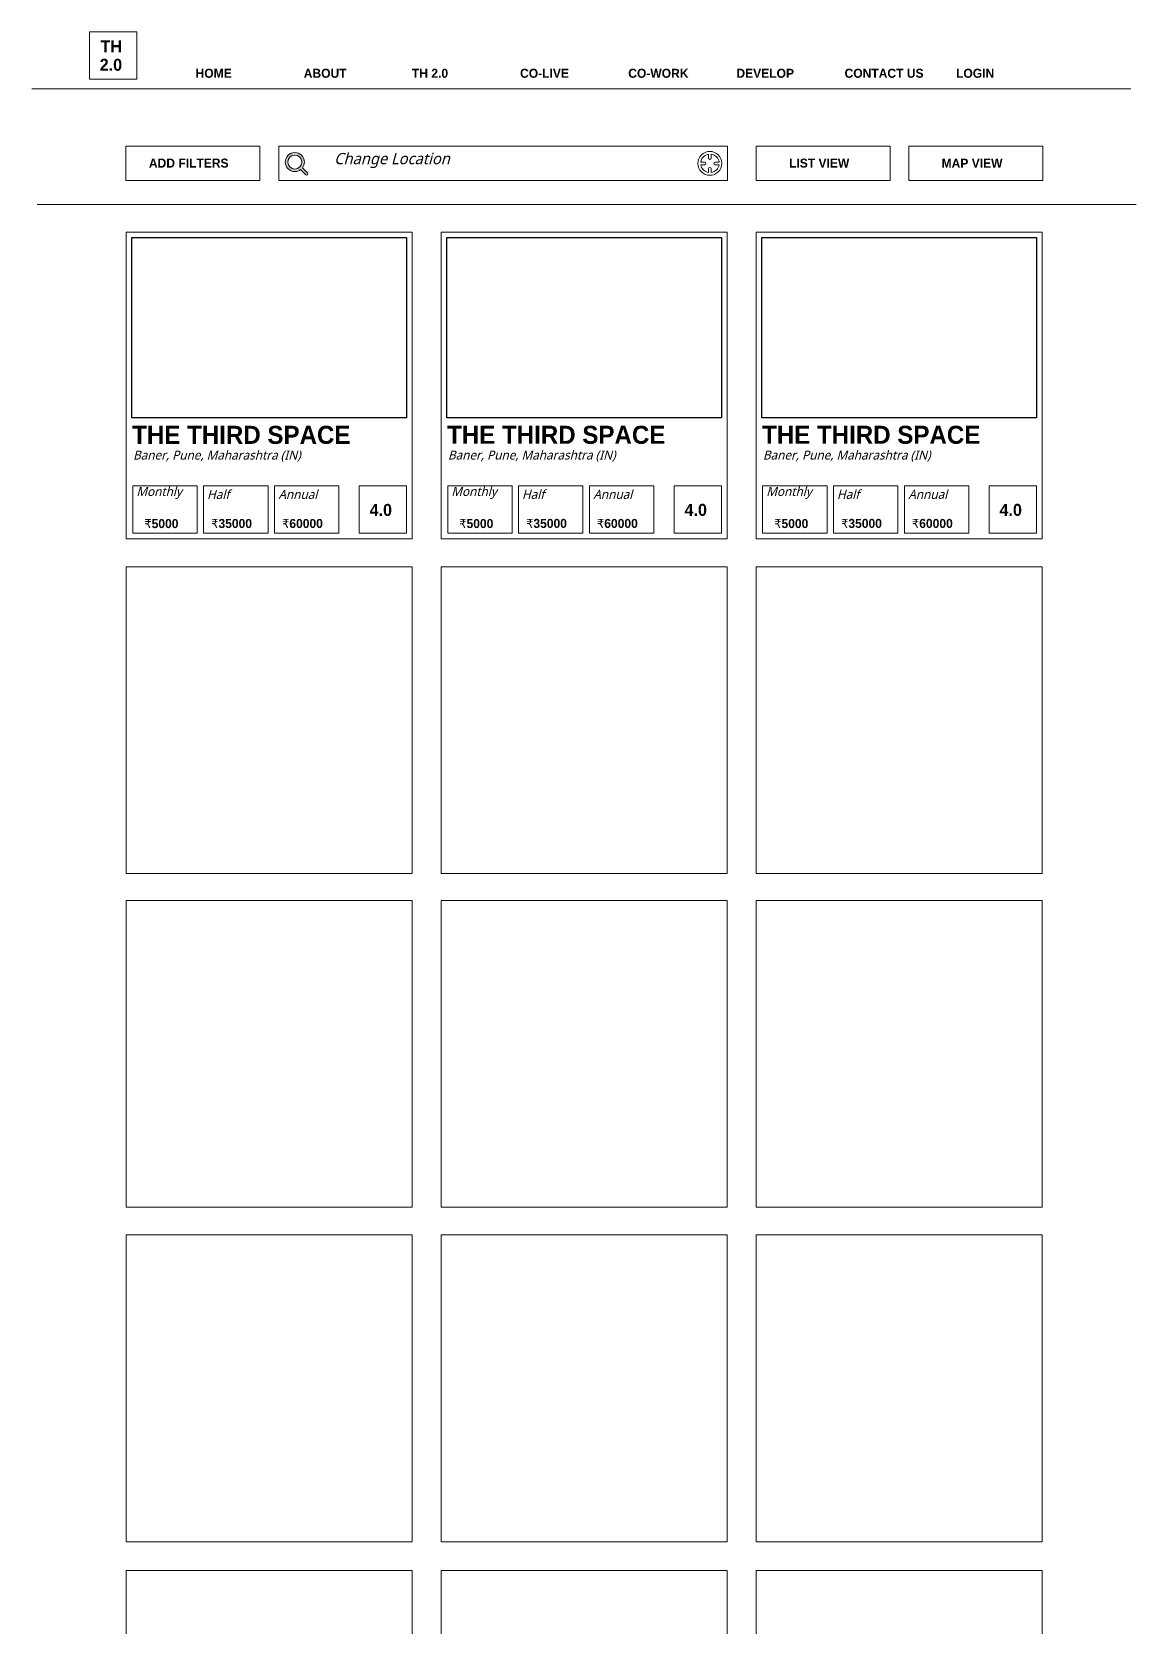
# Model space of a CAD drawing. Header units: inches. Extents: x -8 to 10100, y -1893 to 1161.
# Drawn here: x 1036 to 2077, y -341 to 1161 of the extents above; entities that cross this region are included whole.
import ezdxf

# ---------------------------------------------------------------- set-up
doc = ezdxf.new("R2010")
doc.units = ezdxf.units.IN
doc.header["$MEASUREMENT"] = 0
doc.layers.add('Layer 1', color=7, linetype='Continuous')
picture_1 = doc.add_image_def('image6.png', size_in_pixel=(985, 647))
picture_2 = doc.add_image_def('image7.png', size_in_pixel=(985, 647))
picture_3 = doc.add_image_def('image8.png', size_in_pixel=(985, 647))

# ---------------------------------------------------------------- blocks, each defined once
blk = doc.blocks.new('block 19')
at = {"layer": 'Layer 1', "color": 18, "lineweight": 9, "true_color": 0x010101}
blk.add_lwpolyline([(1691.813700000001, 367.7978919717498), (1422.0993, 367.7978919717498), (1422.0993, 656.7111846731859), (1691.813700000001, 656.7111846731859), (1691.813700000001, 367.7978919717498)], dxfattribs=at)
blk = doc.blocks.new('block 18')
at = {"layer": 'Layer 1'}
blk.add_blockref('block 19', (0, 0), dxfattribs=at)
blk = doc.blocks.new('block 21')
at = {"layer": 'Layer 1', "color": 18, "lineweight": 9, "true_color": 0x010101}
blk.add_lwpolyline([(1394.909299999999, 367.7978919717498), (1125.1949, 367.7978919717498), (1125.1949, 656.7111846731859), (1394.909299999999, 656.7111846731859), (1394.909299999999, 367.7978919717498)], dxfattribs=at)
blk = doc.blocks.new('block 20')
at = {"layer": 'Layer 1'}
blk.add_blockref('block 21', (0, 0), dxfattribs=at)
blk = doc.blocks.new('block 23')
at = {"layer": 'Layer 1', "color": 18, "lineweight": 9, "true_color": 0x010101}
blk.add_lwpolyline([(1988.6909, 367.7978919717498), (1718.976500000001, 367.7978919717498), (1718.976500000001, 656.7111846731859), (1988.6909, 656.7111846731859), (1988.6909, 367.7978919717498)], dxfattribs=at)
blk = doc.blocks.new('block 22')
at = {"layer": 'Layer 1'}
blk.add_blockref('block 23', (0, 0), dxfattribs=at)
blk = doc.blocks.new('block 25')
at = {"layer": 'Layer 1', "color": 18, "lineweight": 9, "true_color": 0x010101}
blk.add_lwpolyline([(1691.813700000001, 53.57228000000032), (1422.0993, 53.57228000000032), (1422.0993, 342.4855926111923), (1691.813700000001, 342.4855926111923), (1691.813700000001, 53.57228000000032)], dxfattribs=at)
blk = doc.blocks.new('block 24')
at = {"layer": 'Layer 1'}
blk.add_blockref('block 25', (0, 0), dxfattribs=at)
blk = doc.blocks.new('block 27')
at = {"layer": 'Layer 1', "color": 18, "lineweight": 9, "true_color": 0x010101}
blk.add_lwpolyline([(1394.909299999999, 53.57228000000032), (1125.1949, 53.57228000000032), (1125.1949, 342.4855926111923), (1394.909299999999, 342.4855926111923), (1394.909299999999, 53.57228000000032)], dxfattribs=at)
blk = doc.blocks.new('block 26')
at = {"layer": 'Layer 1'}
blk.add_blockref('block 27', (0, 0), dxfattribs=at)
blk = doc.blocks.new('block 29')
at = {"layer": 'Layer 1', "color": 18, "lineweight": 9, "true_color": 0x010101}
blk.add_lwpolyline([(1988.6909, 53.57228000000032), (1718.976500000001, 53.57228000000032), (1718.976500000001, 342.4855926111923), (1988.6909, 342.4855926111923), (1988.6909, 53.57228000000032)], dxfattribs=at)
blk = doc.blocks.new('block 28')
at = {"layer": 'Layer 1'}
blk.add_blockref('block 29', (0, 0), dxfattribs=at)
blk = doc.blocks.new('block 31')
at = {"layer": 'Layer 1', "color": 18, "lineweight": 9, "true_color": 0x010101}
blk.add_lwpolyline([(1691.813700000001, -261.6306999999997), (1422.0993, -261.6306999999997), (1422.0993, 27.28259999999955), (1691.813700000001, 27.28259999999955), (1691.813700000001, -261.6306999999997)], dxfattribs=at)
blk = doc.blocks.new('block 30')
at = {"layer": 'Layer 1'}
blk.add_blockref('block 31', (0, 0), dxfattribs=at)
blk = doc.blocks.new('block 33')
at = {"layer": 'Layer 1', "color": 18, "lineweight": 9, "true_color": 0x010101}
blk.add_lwpolyline([(1394.909299999999, -261.6306999999997), (1125.1949, -261.6306999999997), (1125.1949, 27.28259999999955), (1394.909299999999, 27.28259999999955), (1394.909299999999, -261.6306999999997)], dxfattribs=at)
blk = doc.blocks.new('block 32')
at = {"layer": 'Layer 1'}
blk.add_blockref('block 33', (0, 0), dxfattribs=at)
blk = doc.blocks.new('block 35')
at = {"layer": 'Layer 1', "color": 18, "lineweight": 9, "true_color": 0x010101}
blk.add_lwpolyline([(1988.6909, -261.6306999999997), (1718.976500000001, -261.6306999999997), (1718.976500000001, 27.28259999999955), (1988.6909, 27.28259999999955), (1988.6909, -261.6306999999997)], dxfattribs=at)
blk = doc.blocks.new('block 34')
at = {"layer": 'Layer 1'}
blk.add_blockref('block 35', (0, 0), dxfattribs=at)
blk = doc.blocks.new('block 37')
at = {"layer": 'Layer 1', "color": 18, "lineweight": 9, "true_color": 0x010101}
blk.add_lwpolyline([(1691.813700000001, -577.8111000000008), (1422.0993, -577.8111000000008), (1422.0993, -288.8977999999997), (1691.813700000001, -288.8977999999997), (1691.813700000001, -577.8111000000008)], dxfattribs=at)
blk = doc.blocks.new('block 36')
at = {"layer": 'Layer 1'}
blk.add_blockref('block 37', (0, 0), dxfattribs=at)
blk = doc.blocks.new('block 39')
at = {"layer": 'Layer 1', "color": 18, "lineweight": 9, "true_color": 0x010101}
blk.add_lwpolyline([(1394.909299999999, -577.8111000000008), (1125.1949, -577.8111000000008), (1125.1949, -288.8977999999997), (1394.909299999999, -288.8977999999997), (1394.909299999999, -577.8111000000008)], dxfattribs=at)
blk = doc.blocks.new('block 38')
at = {"layer": 'Layer 1'}
blk.add_blockref('block 39', (0, 0), dxfattribs=at)
blk = doc.blocks.new('block 41')
at = {"layer": 'Layer 1', "color": 18, "lineweight": 9, "true_color": 0x010101}
blk.add_lwpolyline([(1988.6909, -577.8111000000008), (1718.976500000001, -577.8111000000008), (1718.976500000001, -288.8977999999997), (1988.6909, -288.8977999999997), (1988.6909, -577.8111000000008)], dxfattribs=at)
blk = doc.blocks.new('block 40')
at = {"layer": 'Layer 1'}
blk.add_blockref('block 41', (0, 0), dxfattribs=at)
blk = doc.blocks.new('block 45')
at = {"layer": 'Layer 1', "color": 18, "lineweight": 9, "true_color": 0x010101}
blk.add_lwpolyline([(1394.958078555321, 682.9797858582788), (1125.24367855532, 682.9797858582788), (1125.24367855532, 971.8930639514365), (1394.958078555321, 971.8930639514365), (1394.958078555321, 682.9797858582788)], dxfattribs=at)
blk = doc.blocks.new('block 44')
at = {"layer": 'Layer 1'}
blk.add_blockref('block 45', (0, 0), dxfattribs=at)
blk = doc.blocks.new('block 43')
at = {"layer": 'Layer 1'}
blk.add_blockref('block 44', (0, 0), dxfattribs=at)
blk = doc.blocks.new('block 48')
at = {"layer": 'Layer 1', "color": 18, "lineweight": 9, "true_color": 0x010101}
blk.add_lwpolyline([(1258.924578555319, 688.4321711122611), (1198.238878555319, 688.4321711122611), (1198.238878555319, 732.9079699887079), (1258.924578555319, 732.9079699887079), (1258.924578555319, 688.4321711122611)], dxfattribs=at)
blk = doc.blocks.new('block 47')
at = {"layer": 'Layer 1'}
blk.add_blockref('block 48', (0, 0), dxfattribs=at)
blk = doc.blocks.new('block 50')
at = {"layer": 'Layer 1', "color": 18, "lineweight": 9, "true_color": 0x010101}
blk.add_lwpolyline([(1192.121178555321, 688.4321711122611), (1131.435378555319, 688.4321711122611), (1131.435378555319, 732.9079699887079), (1192.121178555321, 732.9079699887079), (1192.121178555321, 688.4321711122611)], dxfattribs=at)
blk = doc.blocks.new('block 49')
at = {"layer": 'Layer 1'}
blk.add_blockref('block 50', (0, 0), dxfattribs=at)
blk = doc.blocks.new('block 52')
at = {"layer": 'Layer 1', "color": 18, "lineweight": 9, "true_color": 0x010101}
blk.add_lwpolyline([(1325.721978555321, 688.4321711122611), (1265.036278555321, 688.4321711122611), (1265.036278555321, 732.9079699887079), (1325.721978555321, 732.9079699887079), (1325.721978555321, 688.4321711122611)], dxfattribs=at)
blk = doc.blocks.new('block 51')
at = {"layer": 'Layer 1'}
blk.add_blockref('block 52', (0, 0), dxfattribs=at)
blk = doc.blocks.new('block 46')
at = {"layer": 'Layer 1'}
for name in ['block 49', 'block 47', 'block 51']:
    blk.add_blockref(name, (0, 0), dxfattribs=at)
blk = doc.blocks.new('block 53')
at = {"layer": 'Layer 1', "color": 18, "lineweight": 9, "true_color": 0x010101}
blk.add_lwpolyline([(1389.510278555321, 688.3188711151233), (1344.95247855532, 688.3188711151233), (1344.95247855532, 732.8765699895011), (1389.510278555321, 732.8765699895011), (1389.510278555321, 688.3188711151233)], dxfattribs=at)
at = {"layer": 'Layer 1', "color": 253, "true_color": 0xb2b1b1, "insert": (1354.685546875, 704.4094848632812), "char_height": 11.35456377410889, "attachment_point": 7}
blk.add_mtext('\\fnevis|b1|i0|c0|p34;\\W1;4.0', dxfattribs=at)
blk = doc.blocks.new('block 42')
at = {"layer": 'Layer 1'}
for name in ['block 43', 'block 46', 'block 53']:
    blk.add_blockref(name, (0, 0), dxfattribs=at)
at = {"layer": 'Layer 1', "color": 252, "true_color": 0x989898, "attachment_point": 7}
for s, insert, char_height in [('\\fnevis|b1|i0|c0|p34;\\W1;THE THIRD SPACE', (1130.86572265625, 772.2590942382812), 16.992), ('\\fRoboto Light|b0|i1|c0|p34;\\W1;Monthly', (1134.876953125, 720.5227355957031), 8.495999999999999), ('\\fRoboto Light|b0|i1|c0|p34;\\W1;Half', (1201.5009765625, 720.5227355957031), 8.495999999999999), ('\\fRoboto Light|b0|i1|c0|p34;\\W1;Annual', (1268.776977539062, 720.5227355957031), 8.495999999999999), ('\\fMyriad Pro|b0|i0|c0|p34;\\W1;₹\\fnevis|b1|i0|c0|p34;5000', (1142.39013671875, 692.9984741210938), 8.495999999999999), ('\\fMyriad Pro|b0|i0|c0|p34;\\W1;₹\\fnevis|b1|i0|c0|p34;35000', (1205.4248046875, 693.1354370117188), 8.495999999999999), ('\\fMyriad Pro|b0|i0|c0|p34;\\W1;₹\\fnevis|b1|i0|c0|p34;60000', (1272.2119140625, 693.1354370117188), 8.495999999999999)]:
    blk.add_mtext(s, dxfattribs=dict(at, insert=insert, char_height=char_height))
at = {"layer": 'Layer 1', "color": 8, "true_color": 0x808284, "insert": (1131.71875, 755.7760314941406), "char_height": 8.495999999999999, "attachment_point": 7}
blk.add_mtext('\\fRoboto Light|b0|i1|c0|p34;\\W1;Baner, Pune, Maharashtra (IN)', dxfattribs=at)
at = {"layer": 'Layer 1'}
image = blk.add_image(picture_1, insert=(1130.68037855532, 796.905140078409), size_in_units=(258.75162, 169.96172399999998), dxfattribs=at)
blk = doc.blocks.new('block 57')
at = {"layer": 'Layer 1', "color": 18, "lineweight": 9, "true_color": 0x010101}
blk.add_lwpolyline([(1691.80411987044, 683.0429004047783), (1422.089719870441, 683.0429004047783), (1422.089719870441, 971.956178497936), (1691.80411987044, 971.956178497936), (1691.80411987044, 683.0429004047783)], dxfattribs=at)
blk = doc.blocks.new('block 56')
at = {"layer": 'Layer 1'}
blk.add_blockref('block 57', (0, 0), dxfattribs=at)
blk = doc.blocks.new('block 55')
at = {"layer": 'Layer 1'}
blk.add_blockref('block 56', (0, 0), dxfattribs=at)
blk = doc.blocks.new('block 60')
at = {"layer": 'Layer 1', "color": 18, "lineweight": 9, "true_color": 0x010101}
blk.add_lwpolyline([(1555.77061987044, 688.4952856587606), (1495.08491987044, 688.4952856587606), (1495.08491987044, 732.9710845352074), (1555.77061987044, 732.9710845352074), (1555.77061987044, 688.4952856587606)], dxfattribs=at)
blk = doc.blocks.new('block 59')
at = {"layer": 'Layer 1'}
blk.add_blockref('block 60', (0, 0), dxfattribs=at)
blk = doc.blocks.new('block 62')
at = {"layer": 'Layer 1', "color": 18, "lineweight": 9, "true_color": 0x010101}
blk.add_lwpolyline([(1488.967219870439, 688.4952856587606), (1428.28141987044, 688.4952856587606), (1428.28141987044, 732.9710845352074), (1488.967219870439, 732.9710845352074), (1488.967219870439, 688.4952856587606)], dxfattribs=at)
blk = doc.blocks.new('block 61')
at = {"layer": 'Layer 1'}
blk.add_blockref('block 62', (0, 0), dxfattribs=at)
blk = doc.blocks.new('block 64')
at = {"layer": 'Layer 1', "color": 18, "lineweight": 9, "true_color": 0x010101}
blk.add_lwpolyline([(1622.568019870439, 688.4952856587606), (1561.882319870439, 688.4952856587606), (1561.882319870439, 732.9710845352074), (1622.568019870439, 732.9710845352074), (1622.568019870439, 688.4952856587606)], dxfattribs=at)
blk = doc.blocks.new('block 63')
at = {"layer": 'Layer 1'}
blk.add_blockref('block 64', (0, 0), dxfattribs=at)
blk = doc.blocks.new('block 58')
at = {"layer": 'Layer 1'}
for name in ['block 61', 'block 59', 'block 63']:
    blk.add_blockref(name, (0, 0), dxfattribs=at)
blk = doc.blocks.new('block 65')
at = {"layer": 'Layer 1', "color": 18, "lineweight": 9, "true_color": 0x010101}
blk.add_lwpolyline([(1686.35631987044, 688.3819856616228), (1641.798519870441, 688.3819856616228), (1641.798519870441, 732.9396845360006), (1686.35631987044, 732.9396845360006), (1686.35631987044, 688.3819856616228)], dxfattribs=at)
at = {"layer": 'Layer 1', "color": 253, "true_color": 0xb2b1b1, "insert": (1651.53125, 704.4725952148438), "char_height": 11.35456377410889, "attachment_point": 7}
blk.add_mtext('\\fnevis|b1|i0|c0|p34;\\W1;4.0', dxfattribs=at)
blk = doc.blocks.new('block 54')
at = {"layer": 'Layer 1'}
for name in ['block 55', 'block 58', 'block 65']:
    blk.add_blockref(name, (0, 0), dxfattribs=at)
at = {"layer": 'Layer 1', "color": 252, "true_color": 0x989898, "attachment_point": 7}
for s, insert, char_height in [('\\fnevis|b1|i0|c0|p34;\\W1;THE THIRD SPACE', (1427.7119140625, 772.3222045898438), 16.992), ('\\fRoboto Light|b0|i1|c0|p34;\\W1;Monthly', (1431.72314453125, 720.5858459472656), 8.495999999999999), ('\\fRoboto Light|b0|i1|c0|p34;\\W1;Half', (1498.34716796875, 720.5858459472656), 8.495999999999999), ('\\fRoboto Light|b0|i1|c0|p34;\\W1;Annual', (1565.623168945312, 720.5858459472656), 8.495999999999999), ('\\fMyriad Pro|b0|i0|c0|p34;\\W1;₹\\fnevis|b1|i0|c0|p34;5000', (1439.236328125, 693.0615844726562), 8.495999999999999), ('\\fMyriad Pro|b0|i0|c0|p34;\\W1;₹\\fnevis|b1|i0|c0|p34;35000', (1502.27099609375, 693.1985473632812), 8.495999999999999), ('\\fMyriad Pro|b0|i0|c0|p34;\\W1;₹\\fnevis|b1|i0|c0|p34;60000', (1569.05810546875, 693.1985473632812), 8.495999999999999)]:
    blk.add_mtext(s, dxfattribs=dict(at, insert=insert, char_height=char_height))
at = {"layer": 'Layer 1', "color": 8, "true_color": 0x808284, "insert": (1428.56494140625, 755.8391418457031), "char_height": 8.495999999999999, "attachment_point": 7}
blk.add_mtext('\\fRoboto Light|b0|i1|c0|p34;\\W1;Baner, Pune, Maharashtra (IN)', dxfattribs=at)
at = {"layer": 'Layer 1'}
image = blk.add_image(picture_2, insert=(1427.526419870439, 796.9682546249094), size_in_units=(258.75162, 169.96172399999998), dxfattribs=at)
blk = doc.blocks.new('block 69')
at = {"layer": 'Layer 1', "color": 18, "lineweight": 9, "true_color": 0x010101}
blk.add_lwpolyline([(1988.694918298661, 683.0429004047783), (1718.98051829866, 683.0429004047783), (1718.98051829866, 971.956178497936), (1988.694918298661, 971.956178497936), (1988.694918298661, 683.0429004047783)], dxfattribs=at)
blk = doc.blocks.new('block 68')
at = {"layer": 'Layer 1'}
blk.add_blockref('block 69', (0, 0), dxfattribs=at)
blk = doc.blocks.new('block 67')
at = {"layer": 'Layer 1'}
blk.add_blockref('block 68', (0, 0), dxfattribs=at)
blk = doc.blocks.new('block 72')
at = {"layer": 'Layer 1', "color": 18, "lineweight": 9, "true_color": 0x010101}
blk.add_lwpolyline([(1852.66141829866, 688.4952856587606), (1791.97571829866, 688.4952856587606), (1791.97571829866, 732.9710845352074), (1852.66141829866, 732.9710845352074), (1852.66141829866, 688.4952856587606)], dxfattribs=at)
blk = doc.blocks.new('block 71')
at = {"layer": 'Layer 1'}
blk.add_blockref('block 72', (0, 0), dxfattribs=at)
blk = doc.blocks.new('block 74')
at = {"layer": 'Layer 1', "color": 18, "lineweight": 9, "true_color": 0x010101}
blk.add_lwpolyline([(1785.858018298661, 688.4952856587606), (1725.17221829866, 688.4952856587606), (1725.17221829866, 732.9710845352074), (1785.858018298661, 732.9710845352074), (1785.858018298661, 688.4952856587606)], dxfattribs=at)
blk = doc.blocks.new('block 73')
at = {"layer": 'Layer 1'}
blk.add_blockref('block 74', (0, 0), dxfattribs=at)
blk = doc.blocks.new('block 76')
at = {"layer": 'Layer 1', "color": 18, "lineweight": 9, "true_color": 0x010101}
blk.add_lwpolyline([(1919.458818298659, 688.4952856587606), (1858.773118298661, 688.4952856587606), (1858.773118298661, 732.9710845352074), (1919.458818298659, 732.9710845352074), (1919.458818298659, 688.4952856587606)], dxfattribs=at)
blk = doc.blocks.new('block 75')
at = {"layer": 'Layer 1'}
blk.add_blockref('block 76', (0, 0), dxfattribs=at)
blk = doc.blocks.new('block 70')
at = {"layer": 'Layer 1'}
for name in ['block 73', 'block 71', 'block 75']:
    blk.add_blockref(name, (0, 0), dxfattribs=at)
blk = doc.blocks.new('block 77')
at = {"layer": 'Layer 1', "color": 18, "lineweight": 9, "true_color": 0x010101}
blk.add_lwpolyline([(1983.247118298659, 688.3819856616228), (1938.689318298661, 688.3819856616228), (1938.689318298661, 732.9396845360006), (1983.247118298659, 732.9396845360006), (1983.247118298659, 688.3819856616228)], dxfattribs=at)
at = {"layer": 'Layer 1', "color": 253, "true_color": 0xb2b1b1, "insert": (1948.42236328125, 704.4725952148438), "char_height": 11.35456377410889, "attachment_point": 7}
blk.add_mtext('\\fnevis|b1|i0|c0|p34;\\W1;4.0', dxfattribs=at)
blk = doc.blocks.new('block 66')
at = {"layer": 'Layer 1'}
for name in ['block 67', 'block 70', 'block 77']:
    blk.add_blockref(name, (0, 0), dxfattribs=at)
at = {"layer": 'Layer 1', "color": 252, "true_color": 0x989898, "attachment_point": 7}
for s, insert, char_height in [('\\fnevis|b1|i0|c0|p34;\\W1;THE THIRD SPACE', (1724.6025390625, 772.3222045898438), 16.992), ('\\fRoboto Light|b0|i1|c0|p34;\\W1;Monthly', (1728.613891601562, 720.5858459472656), 8.495999999999999), ('\\fRoboto Light|b0|i1|c0|p34;\\W1;Half', (1795.237915039062, 720.5858459472656), 8.495999999999999), ('\\fRoboto Light|b0|i1|c0|p34;\\W1;Annual', (1862.513916015625, 720.5858459472656), 8.495999999999999), ('\\fMyriad Pro|b0|i0|c0|p34;\\W1;₹\\fnevis|b1|i0|c0|p34;5000', (1736.126953125, 693.0615844726562), 8.495999999999999), ('\\fMyriad Pro|b0|i0|c0|p34;\\W1;₹\\fnevis|b1|i0|c0|p34;35000', (1799.16162109375, 693.1985473632812), 8.495999999999999), ('\\fMyriad Pro|b0|i0|c0|p34;\\W1;₹\\fnevis|b1|i0|c0|p34;60000', (1865.94873046875, 693.1985473632812), 8.495999999999999)]:
    blk.add_mtext(s, dxfattribs=dict(at, insert=insert, char_height=char_height))
at = {"layer": 'Layer 1', "color": 8, "true_color": 0x808284, "insert": (1725.455688476562, 755.8391418457031), "char_height": 8.495999999999999, "attachment_point": 7}
blk.add_mtext('\\fRoboto Light|b0|i1|c0|p34;\\W1;Baner, Pune, Maharashtra (IN)', dxfattribs=at)
at = {"layer": 'Layer 1'}
image = blk.add_image(picture_3, insert=(1724.41721829866, 796.9682546249094), size_in_units=(258.75162, 169.96172399999998), dxfattribs=at)
blk = doc.blocks.new('block 17')
at = {"layer": 'Layer 1'}
for name in ['block 42', 'block 54', 'block 66', 'block 20', 'block 18', 'block 22', 'block 26', 'block 24', 'block 28', 'block 32', 'block 30', 'block 34', 'block 38', 'block 36', 'block 40']:
    blk.add_blockref(name, (0, 0), dxfattribs=at)
blk = doc.blocks.new('block 155')
at = {"layer": 'Layer 1', "color": 18, "lineweight": 9, "true_color": 0x010101}
blk.add_lwpolyline([(1135.3303, 1116.0225), (1090.772499999999, 1116.0225), (1090.772499999999, 1160.5802), (1135.3303, 1160.5802), (1135.3303, 1116.0225)], dxfattribs=at)
at = {"layer": 'Layer 1', "color": 253, "true_color": 0xb2b1b1, "char_height": 11.35456377410889, "attachment_point": 7}
for s, insert in [('\\fnevis|b1|i0|c0|p34;\\W1;TH ', (1101.0224609375, 1141.2607421875)), ('\\fnevis|b1|i0|c0|p34;\\W1;2.0', (1100.2841796875, 1123.76513671875))]:
    blk.add_mtext(s, dxfattribs=dict(at, insert=insert))
blk = doc.blocks.new('block 156')
at = {"layer": 'Layer 1', "color": 18, "lineweight": 18, "true_color": 0x010101}
blk.add_lwpolyline([(1691.900900000001, 1020.6627), (1268.979600000001, 1020.6627), (1268.979600000001, 1052.8638), (1691.900900000001, 1052.8638), (1691.900900000001, 1020.6627)], dxfattribs=at)
at = {"layer": 'Layer 1', "color": 8, "true_color": 0x808080, "insert": (1321.3212890625, 1032.330322265625), "char_height": 10.62, "attachment_point": 7}
blk.add_mtext('\\fRoboto Light|b0|i1|c0|p34;\\W1;Change Location', dxfattribs=at)

msp = doc.modelspace()

# ---------------------------------------------------------------- hatches: boundary and pattern name
at = {"layer": 'Layer 1', "true_color": 0x010101}
h = msp.add_hatch(color=18, dxfattribs=at)
h.dxf.hatch_style = 2
edge = h.paths.add_edge_path()
edge.add_spline(control_points=[(1296.232100000001, 1027.6855), (1296.232100000001, 1027.6855), (1291.3781, 1032.5395), (1291.3781, 1032.5395), (1292.536099999999, 1034.0545), (1293.232100000001, 1035.9385), (1293.232100000001, 1037.9875), (1293.232100000001, 1042.9495), (1289.194100000001, 1046.9875), (1284.232100000001, 1046.9875), (1279.2701, 1046.9875), (1275.232100000001, 1042.9495), (1275.232100000001, 1037.9875), (1275.232100000001, 1033.0255), (1279.2701, 1028.9875), (1284.232100000001, 1028.9875), (1286.2811, 1028.9875), (1288.168100000001, 1029.6835), (1289.6801, 1030.8415), (1289.6801, 1030.8415), (1294.534100000001, 1025.9875), (1294.534100000001, 1025.9875), (1295.0021, 1025.5195), (1295.7611, 1025.5195), (1296.232100000001, 1025.9875), (1296.703100000001, 1026.4585), (1296.703100000001, 1027.2175), (1296.232100000001, 1027.6855)], knot_values=[0, 0, 0, 0, 1, 1, 1, 2, 2, 2, 3, 3, 3, 4, 4, 4, 5, 5, 5, 6, 6, 6, 7, 7, 7, 8, 8, 8, 9, 9, 9, 9], degree=3, periodic=1)
edge = h.paths.add_edge_path()
edge.add_spline(control_points=[(1284.232100000001, 1031.3905), (1280.5931, 1031.3905), (1277.632100000001, 1034.3515), (1277.632100000001, 1037.9905), (1277.632100000001, 1041.6295), (1280.5931, 1044.5905), (1284.232100000001, 1044.5905), (1287.8711, 1044.5905), (1290.8321, 1041.6295), (1290.8321, 1037.9905), (1290.8321, 1034.3515), (1287.874100000001, 1031.3905), (1284.232100000001, 1031.3905)], knot_values=[0, 0, 0, 0, 1, 1, 1, 2, 2, 2, 3, 3, 3, 4, 4, 4, 4], degree=3, periodic=1)

# ---------------------------------------------------------------- linework, layer by layer
at = {"layer": 'Layer 1', "color": 18, "lineweight": 5, "true_color": 0x010101}
for points in [[(1036.3303, 1106.936400000001), (2072.3303, 1106.936400000001)], [(1041.2171679809, 997.9049454926917), (2077.2171679809, 997.9049454926917)]]:
    msp.add_lwpolyline(points, dxfattribs=at)
at = {"layer": 'Layer 1', "color": 18, "lineweight": 18, "true_color": 0x010101}
for points in [[(1251.1145, 1020.7033), (1124.9625, 1020.7033), (1124.9625, 1052.9044), (1251.1145, 1052.9044), (1251.1145, 1020.7033)], [(1845.3033, 1020.7033), (1719.1513, 1020.7033), (1719.1513, 1052.9044), (1845.3033, 1052.9044), (1845.3033, 1020.7033)], [(1989.1402, 1020.7033), (1862.9881, 1020.7033), (1862.9881, 1052.9044), (1989.1402, 1052.9044), (1989.1402, 1020.7033)]]:
    msp.add_lwpolyline(points, dxfattribs=at)
at = {"layer": 'Layer 1', "lineweight": 0}
for points, knots in [([(1296.232100000001, 1027.6855), (1296.232100000001, 1027.6855), (1291.3781, 1032.5395), (1291.3781, 1032.5395), (1292.536099999999, 1034.0545), (1293.232100000001, 1035.9385), (1293.232100000001, 1037.9875), (1293.232100000001, 1042.9495), (1289.194100000001, 1046.9875), (1284.232100000001, 1046.9875), (1279.2701, 1046.9875), (1275.232100000001, 1042.9495), (1275.232100000001, 1037.9875), (1275.232100000001, 1033.0255), (1279.2701, 1028.9875), (1284.232100000001, 1028.9875), (1286.2811, 1028.9875), (1288.168100000001, 1029.6835), (1289.6801, 1030.8415), (1289.6801, 1030.8415), (1294.534100000001, 1025.9875), (1294.534100000001, 1025.9875), (1295.0021, 1025.5195), (1295.7611, 1025.5195), (1296.232100000001, 1025.9875), (1296.703100000001, 1026.4585), (1296.703100000001, 1027.2175), (1296.232100000001, 1027.6855)], [0, 0, 0, 0, 1, 1, 1, 2, 2, 2, 3, 3, 3, 4, 4, 4, 5, 5, 5, 6, 6, 6, 7, 7, 7, 8, 8, 8, 9, 9, 9, 9]), ([(1284.232100000001, 1031.3905), (1280.5931, 1031.3905), (1277.632100000001, 1034.3515), (1277.632100000001, 1037.9905), (1277.632100000001, 1041.6295), (1280.5931, 1044.5905), (1284.232100000001, 1044.5905), (1287.8711, 1044.5905), (1290.8321, 1041.6295), (1290.8321, 1037.9905), (1290.8321, 1034.3515), (1287.874100000001, 1031.3905), (1284.232100000001, 1031.3905)], [0, 0, 0, 0, 1, 1, 1, 2, 2, 2, 3, 3, 3, 4, 4, 4, 4])]:
    msp.add_open_spline(points, degree=3, knots=knots, dxfattribs=at)
at = {"layer": 'Layer 1', "color": 250, "lineweight": 18, "true_color": 0x231f20}
for points, knots in [([(1675.4393, 1025.4831), (1669.239300000001, 1025.4831), (1664.1893, 1030.533100000001), (1664.1893, 1036.7331), (1664.1893, 1042.9331), (1669.239300000001, 1047.9831), (1675.4393, 1047.9831), (1681.639300000001, 1047.9831), (1686.6893, 1042.9581), (1686.6893, 1036.7331), (1686.6893, 1030.5081), (1681.639300000001, 1025.4831), (1675.4393, 1025.4831)], [0, 0, 0, 0, 1, 1, 1, 2, 2, 2, 3, 3, 3, 4, 4, 4, 4]), ([(1676.6893, 1045.3831), (1676.6893, 1045.3831), (1676.6893, 1041.7331), (1676.6893, 1041.7331), (1676.6893, 1041.033100000001), (1676.139300000001, 1040.4831), (1675.4393, 1040.4831), (1674.739300000001, 1040.4831), (1674.1893, 1041.033100000001), (1674.1893, 1041.7331), (1674.1893, 1041.7331), (1674.1893, 1045.3831), (1674.1893, 1045.3831), (1670.364300000001, 1044.8331), (1667.3393, 1041.8081), (1666.7893, 1037.9831), (1666.7893, 1037.9831), (1670.4393, 1037.9831), (1670.4393, 1037.9831), (1671.139300000001, 1037.9831), (1671.6893, 1037.4331), (1671.6893, 1036.7331), (1671.6893, 1036.033100000001), (1671.139300000001, 1035.4831), (1670.4393, 1035.4831), (1670.4393, 1035.4831), (1666.7893, 1035.4831), (1666.7893, 1035.4831), (1667.3393, 1031.658100000001), (1670.364300000001, 1028.6331), (1674.1893, 1028.0831), (1674.1893, 1028.0831), (1674.1893, 1031.7331), (1674.1893, 1031.7331), (1674.1893, 1032.4331), (1674.739300000001, 1032.9831), (1675.4393, 1032.9831), (1676.139300000001, 1032.9831), (1676.6893, 1032.4331), (1676.6893, 1031.7331), (1676.6893, 1031.7331), (1676.6893, 1028.0831), (1676.6893, 1028.0831), (1680.514300000001, 1028.6331), (1683.5393, 1031.658100000001), (1684.0893, 1035.4831), (1684.0893, 1035.4831), (1680.4393, 1035.4831), (1680.4393, 1035.4831), (1679.739300000001, 1035.4831), (1679.1893, 1036.033100000001), (1679.1893, 1036.7331), (1679.1893, 1037.4331), (1679.739300000001, 1037.9831), (1680.4393, 1037.9831), (1680.4393, 1037.9831), (1684.0893, 1037.9831), (1684.0893, 1037.9831), (1683.5393, 1041.8081), (1680.514300000001, 1044.8331), (1676.6893, 1045.3831)], [0, 0, 0, 0, 1, 1, 1, 2, 2, 2, 3, 3, 3, 4, 4, 4, 5, 5, 5, 6, 6, 6, 7, 7, 7, 8, 8, 8, 9, 9, 9, 10, 10, 10, 11, 11, 11, 12, 12, 12, 13, 13, 13, 14, 14, 14, 15, 15, 15, 16, 16, 16, 17, 17, 17, 18, 18, 18, 19, 19, 19, 20, 20, 20, 20])]:
    msp.add_open_spline(points, degree=3, knots=knots, dxfattribs=at)

# ---------------------------------------------------------------- block references
at = {"layer": 'Layer 1'}
for name in ['block 155', 'block 156', 'block 17']:
    msp.add_blockref(name, (0, 0), dxfattribs=at)

# ---------------------------------------------------------------- texts
at = {"layer": 'Layer 1', "color": 252, "true_color": 0x989898, "char_height": 8.495999999999999, "attachment_point": 7}
for s, insert in [('\\fnevis|b1|i0|c0|p34;\\W1;HOME^I^IABOUT^I^ITH 2.0^I^ICO-LIVE^I^ICO-WORK^I^IDEVELOP^I^ICONTACT US^I^ILOGIN ', (1190.665771484375, 1117.2294921875)), ('\\fnevis|b1|i0|c0|p34;\\W1;ADD FILTERS', (1146.660400390625, 1032.627563476562)), ('\\fnevis|b1|i0|c0|p34;\\W1;LIST VIEW', (1750.0400390625, 1032.625122070312)), ('\\fnevis|b1|i0|c0|p34;\\W1;MAP VIEW', (1893.822509765625, 1032.625122070312))]:
    msp.add_mtext(s, dxfattribs=dict(at, insert=insert))

doc.saveas('drawing.dxf')
